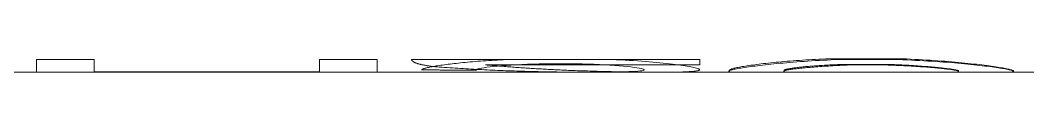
# Model space of a CAD drawing. Header units: millimetres. Extents: x 9328 to 11863, y 28633 to 29971.
# Drawn here: x 11191.31 to 11198.02, y 29417.4 to 29417.49 of the extents above; entities that cross this region are included whole.
import ezdxf

# ---------------------------------------------------------------- set-up
doc = ezdxf.new("R2010")
doc.units = ezdxf.units.MM
doc.linetypes.add('DASHED', pattern=[0])
doc.layers.add('LP', color=7, linetype='Continuous', true_color=0xffffff)

msp = doc.modelspace()

# ---------------------------------------------------------------- linework, layer by layer
at = {"layer": 'LP', "color": 1, "linetype": 'DASHED', "lineweight": 13, "ltscale": 1.77206}
for p, q in [((11190.8444, 29417.3997), (11191.4203, 29417.3997)), ((11193.6876, 29417.3997), (11195.0921, 29417.3997)), ((11195.5395, 29417.3997), (11196.0301, 29417.3997)), ((11197.918, 29417.3997), (11198.1111, 29417.3997))]:
    msp.add_line(p, q, dxfattribs=at)
at = {"layer": 'LP', "color": 135, "linetype": 'DASHED', "lineweight": 13, "ltscale": 1.77206}
for p, q in [((11191.4203, 29417.4), (11193.6876, 29417.4)), ((11195.0921, 29417.4), (11195.5395, 29417.4)), ((11196.0301, 29417.4), (11196.3959, 29417.4)), ((11196.3959, 29417.4), (11197.5522, 29417.4)), ((11197.5522, 29417.4), (11197.918, 29417.4))]:
    msp.add_line(p, q, dxfattribs=at)
at = {"layer": 'LP', "color": 155, "linetype": 'DASHED', "lineweight": 13, "ltscale": 1.77206}
for p, q in [((11196.3959, 29417.4129), (11196.3959, 29417.4)), ((11197.112, 29417.4513), (11196.7625, 29417.4513)), ((11196.831, 29417.4481), (11197.069, 29417.4481)), ((11197.5522, 29417.4), (11197.5522, 29417.406))]:
    msp.add_line(p, q, dxfattribs=at)
for points in [[(11191.8042, 29417.4838), (11191.7965, 29417.4838), (11191.7888, 29417.4838), (11191.7812, 29417.4838), (11191.7735, 29417.4838), (11191.7658, 29417.4838), (11191.7581, 29417.4838), (11191.7505, 29417.4838), (11191.7428, 29417.4838), (11191.7351, 29417.4838), (11191.7274, 29417.4838), (11191.7197, 29417.4838), (11191.7121, 29417.4838), (11191.7044, 29417.4838), (11191.6967, 29417.4838), (11191.689, 29417.4838), (11191.6813, 29417.4838), (11191.6737, 29417.4838), (11191.666, 29417.4838), (11191.6583, 29417.4838), (11191.6506, 29417.4838), (11191.643, 29417.4838), (11191.6353, 29417.4838), (11191.6276, 29417.4838), (11191.6199, 29417.4838), (11191.6122, 29417.4838), (11191.6046, 29417.4838), (11191.5969, 29417.4838), (11191.5892, 29417.4838), (11191.5815, 29417.4838), (11191.5739, 29417.4838), (11191.5662, 29417.4838), (11191.5585, 29417.4838), (11191.5508, 29417.4838), (11191.5431, 29417.4838), (11191.5355, 29417.4838), (11191.5278, 29417.4838), (11191.5201, 29417.4838), (11191.5124, 29417.4838), (11191.5048, 29417.4838), (11191.4971, 29417.4838), (11191.4894, 29417.4838), (11191.4817, 29417.4838), (11191.474, 29417.4838), (11191.4664, 29417.4838), (11191.4587, 29417.4838), (11191.451, 29417.4838), (11191.4433, 29417.4838), (11191.4357, 29417.4838), (11191.428, 29417.4838), (11191.4203, 29417.4838)], [(11191.4203, 29417.4838), (11191.4203, 29417.4772), (11191.4203, 29417.4709), (11191.4203, 29417.4648), (11191.4203, 29417.459), (11191.4203, 29417.4535), (11191.4203, 29417.4483), (11191.4203, 29417.4433), (11191.4203, 29417.4386), (11191.4203, 29417.4342), (11191.4203, 29417.43), (11191.4203, 29417.4261), (11191.4203, 29417.4225), (11191.4203, 29417.4191), (11191.4203, 29417.416), (11191.4203, 29417.4132), (11191.4203, 29417.4106), (11191.4203, 29417.4083), (11191.4203, 29417.4063), (11191.4203, 29417.4045), (11191.4203, 29417.4031), (11191.4203, 29417.4019), (11191.4203, 29417.4009), (11191.4203, 29417.4002), (11191.4203, 29417.3998), (11191.4203, 29417.3997), (11191.4203, 29417.3998), (11191.4203, 29417.4002), (11191.4203, 29417.4009), (11191.4203, 29417.4019), (11191.4203, 29417.4031), (11191.4203, 29417.4046), (11191.4203, 29417.4063), (11191.4203, 29417.4083), (11191.4203, 29417.4106), (11191.4203, 29417.4132), (11191.4203, 29417.416), (11191.4203, 29417.4191), (11191.4203, 29417.4225), (11191.4203, 29417.4261), (11191.4203, 29417.43), (11191.4203, 29417.4342), (11191.4203, 29417.4386), (11191.4203, 29417.4433), (11191.4203, 29417.4483), (11191.4203, 29417.4536), (11191.4203, 29417.4591), (11191.4203, 29417.4649), (11191.4203, 29417.4709), (11191.4203, 29417.4772), (11191.4203, 29417.4838)], [(11191.4203, 29417.4838), (11191.428, 29417.4838), (11191.4357, 29417.4838), (11191.4433, 29417.4838), (11191.451, 29417.4838), (11191.4587, 29417.4838), (11191.4664, 29417.4838), (11191.474, 29417.4838), (11191.4817, 29417.4838), (11191.4894, 29417.4838), (11191.4971, 29417.4838), (11191.5048, 29417.4838), (11191.5124, 29417.4838), (11191.5201, 29417.4838), (11191.5278, 29417.4838), (11191.5355, 29417.4838), (11191.5431, 29417.4838), (11191.5508, 29417.4838), (11191.5585, 29417.4838), (11191.5662, 29417.4838), (11191.5739, 29417.4838), (11191.5815, 29417.4838), (11191.5892, 29417.4838), (11191.5969, 29417.4838), (11191.6046, 29417.4838), (11191.6122, 29417.4838), (11191.6199, 29417.4838), (11191.6276, 29417.4838), (11191.6353, 29417.4838), (11191.643, 29417.4838), (11191.6506, 29417.4838), (11191.6583, 29417.4838), (11191.666, 29417.4838), (11191.6737, 29417.4838), (11191.6813, 29417.4838), (11191.689, 29417.4838), (11191.6967, 29417.4838), (11191.7044, 29417.4838), (11191.7121, 29417.4838), (11191.7197, 29417.4838), (11191.7274, 29417.4838), (11191.7351, 29417.4838), (11191.7428, 29417.4838), (11191.7505, 29417.4838), (11191.7581, 29417.4838), (11191.7658, 29417.4838), (11191.7735, 29417.4838), (11191.7812, 29417.4838), (11191.7888, 29417.4838), (11191.7965, 29417.4838), (11191.8042, 29417.4838)], [(11191.8042, 29417.4024), (11191.8042, 29417.4029), (11191.8042, 29417.4035), (11191.8042, 29417.4041), (11191.8042, 29417.4047), (11191.8042, 29417.4054), (11191.8042, 29417.4062), (11191.8042, 29417.407), (11191.8042, 29417.4078), (11191.8042, 29417.4087), (11191.8042, 29417.4096), (11191.8042, 29417.4106), (11191.8042, 29417.4116), (11191.8042, 29417.4127), (11191.8042, 29417.4138), (11191.8042, 29417.4149), (11191.8042, 29417.4161), (11191.8042, 29417.4174), (11191.8042, 29417.4187), (11191.8042, 29417.42), (11191.8042, 29417.4214), (11191.8042, 29417.4228), (11191.8042, 29417.4243), (11191.8042, 29417.4258), (11191.8042, 29417.4273), (11191.8042, 29417.4289), (11191.8042, 29417.4306), (11191.8042, 29417.4323), (11191.8042, 29417.434), (11191.8042, 29417.4358), (11191.8042, 29417.4376), (11191.8042, 29417.4395), (11191.8042, 29417.4414), (11191.8042, 29417.4434), (11191.8042, 29417.4454), (11191.8042, 29417.4475), (11191.8042, 29417.4496), (11191.8042, 29417.4517), (11191.8042, 29417.4539), (11191.8042, 29417.4562), (11191.8042, 29417.4585), (11191.8042, 29417.4608), (11191.8042, 29417.4632), (11191.8042, 29417.4656), (11191.8042, 29417.468), (11191.8042, 29417.4706), (11191.8042, 29417.4731), (11191.8042, 29417.4757), (11191.8042, 29417.4784), (11191.8042, 29417.481), (11191.8042, 29417.4838)], [(11191.8042, 29417.4838), (11191.8042, 29417.4807), (11191.8042, 29417.4776), (11191.8042, 29417.4746), (11191.8042, 29417.4716), (11191.8042, 29417.4687), (11191.8042, 29417.4659), (11191.8042, 29417.4631), (11191.8042, 29417.4604), (11191.8042, 29417.4577), (11191.8042, 29417.4551), (11191.8042, 29417.4526), (11191.8042, 29417.4501), (11191.8042, 29417.4477), (11191.8042, 29417.4453), (11191.8042, 29417.443), (11191.8042, 29417.4408), (11191.8042, 29417.4386), (11191.8042, 29417.4365), (11191.8042, 29417.4344), (11191.8042, 29417.4324), (11191.8042, 29417.4304), (11191.8042, 29417.4285), (11191.8042, 29417.4267), (11191.8042, 29417.425), (11191.8042, 29417.4232), (11191.8042, 29417.4216), (11191.8042, 29417.42), (11191.8042, 29417.4185), (11191.8042, 29417.417), (11191.8042, 29417.4156), (11191.8042, 29417.4143), (11191.8042, 29417.413), (11191.8042, 29417.4117), (11191.8042, 29417.4106), (11191.8042, 29417.4095), (11191.8042, 29417.4084), (11191.8042, 29417.4074), (11191.8042, 29417.4065), (11191.8042, 29417.4056), (11191.8042, 29417.4048), (11191.8042, 29417.4041), (11191.8042, 29417.4034), (11191.8042, 29417.4027), (11191.8042, 29417.4022), (11191.8042, 29417.4016), (11191.8042, 29417.4012), (11191.8042, 29417.4008), (11191.8042, 29417.4005), (11191.8042, 29417.4002), (11191.8042, 29417.4)], [(11193.6876, 29417.4838), (11193.6799, 29417.4838), (11193.6722, 29417.4838), (11193.6645, 29417.4838), (11193.6569, 29417.4838), (11193.6492, 29417.4838), (11193.6415, 29417.4838), (11193.6338, 29417.4838), (11193.6262, 29417.4838), (11193.6185, 29417.4838), (11193.6108, 29417.4838), (11193.6031, 29417.4838), (11193.5954, 29417.4838), (11193.5878, 29417.4838), (11193.5801, 29417.4838), (11193.5724, 29417.4838), (11193.5647, 29417.4838), (11193.557, 29417.4838), (11193.5494, 29417.4838), (11193.5417, 29417.4838), (11193.534, 29417.4838), (11193.5263, 29417.4838), (11193.5187, 29417.4838), (11193.511, 29417.4838), (11193.5033, 29417.4838), (11193.4956, 29417.4838), (11193.4879, 29417.4838), (11193.4803, 29417.4838), (11193.4726, 29417.4838), (11193.4649, 29417.4838), (11193.4572, 29417.4838), (11193.4496, 29417.4838), (11193.4419, 29417.4838), (11193.4342, 29417.4838), (11193.4265, 29417.4838), (11193.4188, 29417.4838), (11193.4112, 29417.4838), (11193.4035, 29417.4838), (11193.3958, 29417.4838), (11193.3881, 29417.4838), (11193.3805, 29417.4838), (11193.3728, 29417.4838), (11193.3651, 29417.4838), (11193.3574, 29417.4838), (11193.3497, 29417.4838), (11193.3421, 29417.4838), (11193.3344, 29417.4838), (11193.3267, 29417.4838), (11193.319, 29417.4838), (11193.3114, 29417.4838), (11193.3037, 29417.4838)], [(11193.3037, 29417.4838), (11193.3037, 29417.481), (11193.3037, 29417.4784), (11193.3037, 29417.4757), (11193.3037, 29417.4731), (11193.3037, 29417.4706), (11193.3037, 29417.468), (11193.3037, 29417.4656), (11193.3037, 29417.4632), (11193.3037, 29417.4608), (11193.3037, 29417.4585), (11193.3037, 29417.4562), (11193.3037, 29417.4539), (11193.3037, 29417.4517), (11193.3037, 29417.4496), (11193.3037, 29417.4475), (11193.3037, 29417.4454), (11193.3037, 29417.4434), (11193.3037, 29417.4414), (11193.3037, 29417.4395), (11193.3037, 29417.4376), (11193.3037, 29417.4358), (11193.3037, 29417.434), (11193.3037, 29417.4323), (11193.3037, 29417.4306), (11193.3037, 29417.4289), (11193.3037, 29417.4273), (11193.3037, 29417.4258), (11193.3037, 29417.4243), (11193.3037, 29417.4228), (11193.3037, 29417.4214), (11193.3037, 29417.42), (11193.3037, 29417.4187), (11193.3037, 29417.4174), (11193.3037, 29417.4161), (11193.3037, 29417.4149), (11193.3037, 29417.4138), (11193.3037, 29417.4127), (11193.3037, 29417.4116), (11193.3037, 29417.4106), (11193.3037, 29417.4096), (11193.3037, 29417.4087), (11193.3037, 29417.4078), (11193.3037, 29417.407), (11193.3037, 29417.4062), (11193.3037, 29417.4054), (11193.3037, 29417.4047), (11193.3037, 29417.4041), (11193.3037, 29417.4035), (11193.3037, 29417.4029), (11193.3037, 29417.4024)], [(11193.3037, 29417.4), (11193.3037, 29417.4002), (11193.3037, 29417.4005), (11193.3037, 29417.4008), (11193.3037, 29417.4012), (11193.3037, 29417.4016), (11193.3037, 29417.4022), (11193.3037, 29417.4027), (11193.3037, 29417.4034), (11193.3037, 29417.4041), (11193.3037, 29417.4048), (11193.3037, 29417.4056), (11193.3037, 29417.4065), (11193.3037, 29417.4074), (11193.3037, 29417.4084), (11193.3037, 29417.4095), (11193.3037, 29417.4106), (11193.3037, 29417.4117), (11193.3037, 29417.413), (11193.3037, 29417.4143), (11193.3037, 29417.4156), (11193.3037, 29417.417), (11193.3037, 29417.4185), (11193.3037, 29417.42), (11193.3037, 29417.4216), (11193.3037, 29417.4232), (11193.3037, 29417.425), (11193.3037, 29417.4267), (11193.3037, 29417.4285), (11193.3037, 29417.4304), (11193.3037, 29417.4324), (11193.3037, 29417.4344), (11193.3037, 29417.4365), (11193.3037, 29417.4386), (11193.3037, 29417.4408), (11193.3037, 29417.443), (11193.3037, 29417.4453), (11193.3037, 29417.4477), (11193.3037, 29417.4501), (11193.3037, 29417.4526), (11193.3037, 29417.4551), (11193.3037, 29417.4577), (11193.3037, 29417.4604), (11193.3037, 29417.4631), (11193.3037, 29417.4659), (11193.3037, 29417.4687), (11193.3037, 29417.4716), (11193.3037, 29417.4746), (11193.3037, 29417.4776), (11193.3037, 29417.4807), (11193.3037, 29417.4838)], [(11193.3037, 29417.4838), (11193.3114, 29417.4838), (11193.319, 29417.4838), (11193.3267, 29417.4838), (11193.3344, 29417.4838), (11193.3421, 29417.4838), (11193.3497, 29417.4838), (11193.3574, 29417.4838), (11193.3651, 29417.4838), (11193.3728, 29417.4838), (11193.3805, 29417.4838), (11193.3881, 29417.4838), (11193.3958, 29417.4838), (11193.4035, 29417.4838), (11193.4112, 29417.4838), (11193.4188, 29417.4838), (11193.4265, 29417.4838), (11193.4342, 29417.4838), (11193.4419, 29417.4838), (11193.4496, 29417.4838), (11193.4572, 29417.4838), (11193.4649, 29417.4838), (11193.4726, 29417.4838), (11193.4803, 29417.4838), (11193.4879, 29417.4838), (11193.4956, 29417.4838), (11193.5033, 29417.4838), (11193.511, 29417.4838), (11193.5187, 29417.4838), (11193.5263, 29417.4838), (11193.534, 29417.4838), (11193.5417, 29417.4838), (11193.5494, 29417.4838), (11193.557, 29417.4838), (11193.5647, 29417.4838), (11193.5724, 29417.4838), (11193.5801, 29417.4838), (11193.5878, 29417.4838), (11193.5954, 29417.4838), (11193.6031, 29417.4838), (11193.6108, 29417.4838), (11193.6185, 29417.4838), (11193.6262, 29417.4838), (11193.6338, 29417.4838), (11193.6415, 29417.4838), (11193.6492, 29417.4838), (11193.6569, 29417.4838), (11193.6645, 29417.4838), (11193.6722, 29417.4838), (11193.6799, 29417.4838), (11193.6876, 29417.4838)], [(11193.6876, 29417.4838), (11193.6876, 29417.4772), (11193.6876, 29417.4709), (11193.6876, 29417.4649), (11193.6876, 29417.4591), (11193.6876, 29417.4536), (11193.6876, 29417.4483), (11193.6876, 29417.4433), (11193.6876, 29417.4386), (11193.6876, 29417.4342), (11193.6876, 29417.43), (11193.6876, 29417.4261), (11193.6876, 29417.4225), (11193.6876, 29417.4191), (11193.6876, 29417.416), (11193.6876, 29417.4132), (11193.6876, 29417.4106), (11193.6876, 29417.4083), (11193.6876, 29417.4063), (11193.6876, 29417.4046), (11193.6876, 29417.4031), (11193.6876, 29417.4019), (11193.6876, 29417.4009), (11193.6876, 29417.4002), (11193.6876, 29417.3998), (11193.6876, 29417.3997), (11193.6876, 29417.3998), (11193.6876, 29417.4002), (11193.6876, 29417.4009), (11193.6876, 29417.4019), (11193.6876, 29417.4031), (11193.6876, 29417.4045), (11193.6876, 29417.4063), (11193.6876, 29417.4083), (11193.6876, 29417.4106), (11193.6876, 29417.4132), (11193.6876, 29417.416), (11193.6876, 29417.4191), (11193.6876, 29417.4225), (11193.6876, 29417.4261), (11193.6876, 29417.43), (11193.6876, 29417.4342), (11193.6876, 29417.4386), (11193.6876, 29417.4433), (11193.6876, 29417.4483), (11193.6876, 29417.4535), (11193.6876, 29417.459), (11193.6876, 29417.4648), (11193.6876, 29417.4709), (11193.6876, 29417.4772), (11193.6876, 29417.4838)], [(11194.0814, 29417.4352), (11194.0755, 29417.4359), (11194.0696, 29417.4366), (11194.0637, 29417.4373), (11194.0579, 29417.438), (11194.0522, 29417.4388), (11194.0465, 29417.4395), (11194.041, 29417.4402), (11194.0355, 29417.441), (11194.0302, 29417.4418), (11194.0251, 29417.4425), (11194.02, 29417.4433), (11194.0151, 29417.4441), (11194.0103, 29417.445), (11194.0056, 29417.4458), (11194.0011, 29417.4467), (11193.9966, 29417.4475), (11193.9923, 29417.4484), (11193.988, 29417.4493), (11193.9839, 29417.4502), (11193.9799, 29417.4511), (11193.976, 29417.452), (11193.9722, 29417.4529), (11193.9685, 29417.4539), (11193.9649, 29417.4548), (11193.9614, 29417.4558), (11193.958, 29417.4568), (11193.9548, 29417.4578), (11193.9517, 29417.4588), (11193.9486, 29417.4598), (11193.9458, 29417.4608), (11193.943, 29417.4619), (11193.9404, 29417.4629), (11193.938, 29417.464), (11193.9357, 29417.4651), (11193.9335, 29417.4662), (11193.9315, 29417.4673), (11193.9297, 29417.4684), (11193.928, 29417.4695), (11193.9264, 29417.4707), (11193.9249, 29417.4718), (11193.9236, 29417.473), (11193.9223, 29417.4742), (11193.9211, 29417.4754), (11193.92, 29417.4766), (11193.919, 29417.4778), (11193.918, 29417.479), (11193.917, 29417.4802), (11193.9161, 29417.4814), (11193.9152, 29417.4826), (11193.9143, 29417.4838)], [(11193.9143, 29417.4838), (11193.9527, 29417.4838), (11193.9911, 29417.4838), (11194.0295, 29417.4838), (11194.0679, 29417.4838), (11194.1063, 29417.4838), (11194.1446, 29417.4838), (11194.183, 29417.4838), (11194.2214, 29417.4838), (11194.2598, 29417.4838), (11194.2982, 29417.4838), (11194.3366, 29417.4838), (11194.375, 29417.4838), (11194.4134, 29417.4838), (11194.4518, 29417.4838), (11194.4902, 29417.4838), (11194.5285, 29417.4838), (11194.5669, 29417.4838), (11194.6053, 29417.4838), (11194.6437, 29417.4838), (11194.6821, 29417.4838), (11194.7205, 29417.4838), (11194.7589, 29417.4838), (11194.7973, 29417.4838), (11194.8357, 29417.4838), (11194.8741, 29417.4838), (11194.9124, 29417.4838), (11194.9508, 29417.4838), (11194.9892, 29417.4838), (11195.0276, 29417.4838), (11195.066, 29417.4838), (11195.1044, 29417.4838), (11195.1428, 29417.4838), (11195.1812, 29417.4838), (11195.2196, 29417.4838), (11195.258, 29417.4838), (11195.2964, 29417.4838), (11195.3347, 29417.4838), (11195.3731, 29417.4838), (11195.4115, 29417.4838), (11195.4499, 29417.4838), (11195.4883, 29417.4838), (11195.5267, 29417.4838), (11195.5651, 29417.4838), (11195.6035, 29417.4838), (11195.6419, 29417.4838), (11195.6803, 29417.4838), (11195.7186, 29417.4838), (11195.757, 29417.4838), (11195.7954, 29417.4838), (11195.8338, 29417.4838)], [(11194.5648, 29417.4854), (11194.5452, 29417.4843), (11194.5257, 29417.4832), (11194.5062, 29417.4821), (11194.4868, 29417.481), (11194.4676, 29417.4798), (11194.4485, 29417.4787), (11194.4296, 29417.4775), (11194.4109, 29417.4763), (11194.3924, 29417.4751), (11194.3743, 29417.4738), (11194.3564, 29417.4725), (11194.339, 29417.4711), (11194.3218, 29417.4697), (11194.3051, 29417.4683), (11194.2887, 29417.4668), (11194.2727, 29417.4653), (11194.257, 29417.4638), (11194.2418, 29417.4622), (11194.2269, 29417.4607), (11194.2124, 29417.4591), (11194.1983, 29417.4575), (11194.1846, 29417.4559), (11194.1713, 29417.4543), (11194.1584, 29417.4527), (11194.1458, 29417.4511), (11194.1337, 29417.4494), (11194.122, 29417.4478), (11194.1108, 29417.4462), (11194.0999, 29417.4446), (11194.0895, 29417.443), (11194.0794, 29417.4415), (11194.0699, 29417.4399), (11194.0607, 29417.4383), (11194.0521, 29417.4368), (11194.0438, 29417.4352), (11194.0361, 29417.4337), (11194.0289, 29417.4322), (11194.0222, 29417.4307), (11194.016, 29417.4293), (11194.0104, 29417.4279), (11194.0054, 29417.4265), (11194.0009, 29417.4251), (11193.9971, 29417.4238), (11193.9938, 29417.4225), (11193.9911, 29417.4213), (11193.9888, 29417.4201), (11193.9868, 29417.4189), (11193.9851, 29417.4177), (11193.9835, 29417.4165), (11193.9821, 29417.4154)], [(11195.2201, 29417.4854), (11195.207, 29417.4854), (11195.1939, 29417.4854), (11195.1808, 29417.4854), (11195.1677, 29417.4854), (11195.1546, 29417.4854), (11195.1414, 29417.4854), (11195.1283, 29417.4854), (11195.1152, 29417.4854), (11195.1021, 29417.4854), (11195.089, 29417.4854), (11195.0759, 29417.4854), (11195.0628, 29417.4854), (11195.0497, 29417.4854), (11195.0366, 29417.4854), (11195.0235, 29417.4854), (11195.0104, 29417.4854), (11194.9973, 29417.4854), (11194.9842, 29417.4854), (11194.9711, 29417.4854), (11194.958, 29417.4854), (11194.9449, 29417.4854), (11194.9318, 29417.4854), (11194.9187, 29417.4854), (11194.9055, 29417.4854), (11194.8924, 29417.4854), (11194.8793, 29417.4854), (11194.8662, 29417.4854), (11194.8531, 29417.4854), (11194.84, 29417.4854), (11194.8269, 29417.4854), (11194.8138, 29417.4854), (11194.8007, 29417.4854), (11194.7876, 29417.4854), (11194.7745, 29417.4854), (11194.7614, 29417.4854), (11194.7483, 29417.4854), (11194.7352, 29417.4854), (11194.7221, 29417.4854), (11194.709, 29417.4854), (11194.6959, 29417.4854), (11194.6828, 29417.4854), (11194.6696, 29417.4854), (11194.6565, 29417.4854), (11194.6434, 29417.4854), (11194.6303, 29417.4854), (11194.6172, 29417.4854), (11194.6041, 29417.4854), (11194.591, 29417.4854), (11194.5779, 29417.4854), (11194.5648, 29417.4854)], [(11195.7074, 29417.4013), (11195.7215, 29417.4019), (11195.7355, 29417.4025), (11195.7491, 29417.4031), (11195.7621, 29417.4038), (11195.7744, 29417.4045), (11195.7858, 29417.4053), (11195.796, 29417.4061), (11195.8049, 29417.4071), (11195.8125, 29417.4082), (11195.8187, 29417.4093), (11195.8237, 29417.4106), (11195.8274, 29417.4119), (11195.83, 29417.4133), (11195.8315, 29417.4149), (11195.8318, 29417.4164), (11195.8311, 29417.4181), (11195.8293, 29417.4198), (11195.8264, 29417.4216), (11195.8223, 29417.4235), (11195.8172, 29417.4254), (11195.8109, 29417.4274), (11195.8035, 29417.4295), (11195.7949, 29417.4316), (11195.7853, 29417.4338), (11195.7745, 29417.436), (11195.7627, 29417.4382), (11195.7499, 29417.4405), (11195.736, 29417.4428), (11195.7211, 29417.4451), (11195.7052, 29417.4474), (11195.6883, 29417.4497), (11195.6705, 29417.4521), (11195.6518, 29417.4544), (11195.6322, 29417.4567), (11195.6117, 29417.4589), (11195.5903, 29417.4612), (11195.5682, 29417.4634), (11195.5452, 29417.4655), (11195.5215, 29417.4676), (11195.497, 29417.4697), (11195.4719, 29417.4717), (11195.4461, 29417.4736), (11195.4196, 29417.4754), (11195.3926, 29417.4771), (11195.365, 29417.4788), (11195.3369, 29417.4803), (11195.3083, 29417.4818), (11195.2792, 29417.4831), (11195.2498, 29417.4843), (11195.2201, 29417.4854)], [(11195.8338, 29417.4838), (11195.8338, 29417.483), (11195.8338, 29417.4822), (11195.8338, 29417.4814), (11195.8338, 29417.4806), (11195.8338, 29417.4799), (11195.8338, 29417.4791), (11195.8338, 29417.4783), (11195.8338, 29417.4775), (11195.8338, 29417.4768), (11195.8338, 29417.476), (11195.8338, 29417.4753), (11195.8338, 29417.4745), (11195.8338, 29417.4737), (11195.8338, 29417.473), (11195.8338, 29417.4723), (11195.8338, 29417.4715), (11195.8338, 29417.4708), (11195.8338, 29417.47), (11195.8338, 29417.4693), (11195.8338, 29417.4686), (11195.8338, 29417.4679), (11195.8338, 29417.4671), (11195.8338, 29417.4664), (11195.8338, 29417.4657), (11195.8338, 29417.465), (11195.8338, 29417.4643), (11195.8338, 29417.4636), (11195.8338, 29417.4629), (11195.8338, 29417.4622), (11195.8338, 29417.4615), (11195.8338, 29417.4609), (11195.8338, 29417.4602), (11195.8338, 29417.4595), (11195.8338, 29417.4588), (11195.8338, 29417.4582), (11195.8338, 29417.4575), (11195.8338, 29417.4568), (11195.8338, 29417.4562), (11195.8338, 29417.4555), (11195.8338, 29417.4549), (11195.8338, 29417.4542), (11195.8338, 29417.4536), (11195.8338, 29417.4529), (11195.8338, 29417.4523), (11195.8338, 29417.4517), (11195.8338, 29417.4511), (11195.8338, 29417.4504), (11195.8338, 29417.4498), (11195.8338, 29417.4492), (11195.8338, 29417.4486)], [(11196.7618, 29417.4854), (11196.7351, 29417.484), (11196.7084, 29417.4826), (11196.6818, 29417.4812), (11196.6554, 29417.4798), (11196.6292, 29417.4784), (11196.6032, 29417.4769), (11196.5775, 29417.4754), (11196.5522, 29417.4738), (11196.5273, 29417.4722), (11196.5029, 29417.4705), (11196.4789, 29417.4688), (11196.4555, 29417.467), (11196.4326, 29417.4651), (11196.4103, 29417.4632), (11196.3885, 29417.4613), (11196.3672, 29417.4593), (11196.3465, 29417.4573), (11196.3263, 29417.4553), (11196.3067, 29417.4533), (11196.2876, 29417.4513), (11196.2691, 29417.4492), (11196.2512, 29417.4472), (11196.2339, 29417.4452), (11196.2172, 29417.4431), (11196.2011, 29417.4411), (11196.1857, 29417.4392), (11196.1709, 29417.4372), (11196.1568, 29417.4352), (11196.1434, 29417.4333), (11196.1306, 29417.4314), (11196.1186, 29417.4296), (11196.1073, 29417.4277), (11196.0967, 29417.426), (11196.0868, 29417.4242), (11196.0776, 29417.4225), (11196.0691, 29417.4209), (11196.0614, 29417.4192), (11196.0544, 29417.4177), (11196.0482, 29417.4162), (11196.0427, 29417.4147), (11196.0379, 29417.4134), (11196.0339, 29417.412), (11196.0307, 29417.4108), (11196.0282, 29417.4096), (11196.0266, 29417.4085), (11196.0257, 29417.4074), (11196.0256, 29417.4064), (11196.0264, 29417.4055), (11196.028, 29417.4047), (11196.0301, 29417.4039)], [(11196.0301, 29417.4126), (11196.032, 29417.4138), (11196.034, 29417.4151), (11196.0362, 29417.4164), (11196.0385, 29417.4177), (11196.0412, 29417.419), (11196.0441, 29417.4203), (11196.0475, 29417.4217), (11196.0514, 29417.423), (11196.0558, 29417.4245), (11196.0608, 29417.4259), (11196.0665, 29417.4274), (11196.073, 29417.429), (11196.0802, 29417.4306), (11196.088, 29417.4322), (11196.0966, 29417.4339), (11196.1058, 29417.4356), (11196.1156, 29417.4373), (11196.126, 29417.4391), (11196.137, 29417.4408), (11196.1485, 29417.4426), (11196.1605, 29417.4444), (11196.1731, 29417.4462), (11196.186, 29417.448), (11196.1995, 29417.4498), (11196.2134, 29417.4517), (11196.2278, 29417.4535), (11196.2427, 29417.4553), (11196.258, 29417.4571), (11196.2738, 29417.4589), (11196.29, 29417.4607), (11196.3066, 29417.4624), (11196.3237, 29417.4642), (11196.3412, 29417.466), (11196.3592, 29417.4677), (11196.3775, 29417.4694), (11196.3963, 29417.4711), (11196.4155, 29417.4727), (11196.435, 29417.4743), (11196.455, 29417.4758), (11196.4753, 29417.4773), (11196.496, 29417.4787), (11196.5171, 29417.4801), (11196.5385, 29417.4814), (11196.5602, 29417.4827), (11196.5821, 29417.4839), (11196.6043, 29417.4851), (11196.6266, 29417.4863), (11196.649, 29417.4874), (11196.6715, 29417.4886), (11196.694, 29417.4897)], [(11196.694, 29417.4897), (11196.7038, 29417.4897), (11196.7135, 29417.4897), (11196.7233, 29417.4897), (11196.7331, 29417.4897), (11196.7428, 29417.4897), (11196.7526, 29417.4897), (11196.7623, 29417.4897), (11196.7721, 29417.4897), (11196.7818, 29417.4897), (11196.7916, 29417.4897), (11196.8013, 29417.4897), (11196.8111, 29417.4897), (11196.8209, 29417.4897), (11196.8306, 29417.4897), (11196.8404, 29417.4897), (11196.8501, 29417.4897), (11196.8599, 29417.4897), (11196.8696, 29417.4897), (11196.8794, 29417.4897), (11196.8891, 29417.4897), (11196.8989, 29417.4897), (11196.9087, 29417.4897), (11196.9184, 29417.4897), (11196.9282, 29417.4897), (11196.9379, 29417.4897), (11196.9477, 29417.4897), (11196.9574, 29417.4897), (11196.9672, 29417.4897), (11196.9769, 29417.4897), (11196.9867, 29417.4897), (11196.9965, 29417.4897), (11197.0062, 29417.4897), (11197.016, 29417.4897), (11197.0257, 29417.4897), (11197.0355, 29417.4897), (11197.0452, 29417.4897), (11197.055, 29417.4897), (11197.0647, 29417.4897), (11197.0745, 29417.4897), (11197.0843, 29417.4897), (11197.094, 29417.4897), (11197.1038, 29417.4897), (11197.1135, 29417.4897), (11197.1233, 29417.4897), (11197.133, 29417.4897), (11197.1428, 29417.4897), (11197.1525, 29417.4897), (11197.1623, 29417.4897), (11197.1721, 29417.4897), (11197.1818, 29417.4897)], [(11197.1276, 29417.4854), (11197.1203, 29417.4854), (11197.113, 29417.4854), (11197.1057, 29417.4854), (11197.0983, 29417.4854), (11197.091, 29417.4854), (11197.0837, 29417.4854), (11197.0764, 29417.4854), (11197.0691, 29417.4854), (11197.0618, 29417.4854), (11197.0544, 29417.4854), (11197.0471, 29417.4854), (11197.0398, 29417.4854), (11197.0325, 29417.4854), (11197.0252, 29417.4854), (11197.0179, 29417.4854), (11197.0105, 29417.4854), (11197.0032, 29417.4854), (11196.9959, 29417.4854), (11196.9886, 29417.4854), (11196.9813, 29417.4854), (11196.974, 29417.4854), (11196.9666, 29417.4854), (11196.9593, 29417.4854), (11196.952, 29417.4854), (11196.9447, 29417.4854), (11196.9374, 29417.4854), (11196.9301, 29417.4854), (11196.9227, 29417.4854), (11196.9154, 29417.4854), (11196.9081, 29417.4854), (11196.9008, 29417.4854), (11196.8935, 29417.4854), (11196.8862, 29417.4854), (11196.8788, 29417.4854), (11196.8715, 29417.4854), (11196.8642, 29417.4854), (11196.8569, 29417.4854), (11196.8496, 29417.4854), (11196.8423, 29417.4854), (11196.8349, 29417.4854), (11196.8276, 29417.4854), (11196.8203, 29417.4854), (11196.813, 29417.4854), (11196.8057, 29417.4854), (11196.7984, 29417.4854), (11196.791, 29417.4854), (11196.7837, 29417.4854), (11196.7764, 29417.4854), (11196.7691, 29417.4854), (11196.7618, 29417.4854)], [(11197.9156, 29417.4032), (11197.9164, 29417.4041), (11197.917, 29417.405), (11197.9173, 29417.4059), (11197.9173, 29417.4069), (11197.9168, 29417.4079), (11197.9158, 29417.409), (11197.914, 29417.4101), (11197.9114, 29417.4113), (11197.9078, 29417.4126), (11197.9032, 29417.4139), (11197.8976, 29417.4154), (11197.891, 29417.4169), (11197.8835, 29417.4185), (11197.875, 29417.4202), (11197.8657, 29417.4219), (11197.8556, 29417.4237), (11197.8446, 29417.4255), (11197.8328, 29417.4274), (11197.8203, 29417.4293), (11197.8071, 29417.4312), (11197.7932, 29417.4332), (11197.7785, 29417.4352), (11197.7632, 29417.4372), (11197.7472, 29417.4392), (11197.7305, 29417.4413), (11197.7131, 29417.4433), (11197.6951, 29417.4454), (11197.6764, 29417.4475), (11197.6571, 29417.4496), (11197.6371, 29417.4517), (11197.6165, 29417.4538), (11197.5953, 29417.4559), (11197.5735, 29417.4579), (11197.5511, 29417.46), (11197.5281, 29417.462), (11197.5045, 29417.4639), (11197.4804, 29417.4658), (11197.4557, 29417.4677), (11197.4305, 29417.4695), (11197.4047, 29417.4712), (11197.3785, 29417.4728), (11197.3518, 29417.4744), (11197.3246, 29417.4759), (11197.2972, 29417.4774), (11197.2694, 29417.4788), (11197.2413, 29417.4801), (11197.2131, 29417.4815), (11197.1847, 29417.4828), (11197.1562, 29417.4841), (11197.1276, 29417.4854)], [(11197.1818, 29417.4897), (11197.2085, 29417.4883), (11197.2352, 29417.4869), (11197.2617, 29417.4854), (11197.2881, 29417.4839), (11197.3143, 29417.4825), (11197.3402, 29417.4809), (11197.3659, 29417.4794), (11197.3912, 29417.4778), (11197.4161, 29417.4761), (11197.4405, 29417.4744), (11197.4645, 29417.4726), (11197.4879, 29417.4708), (11197.5108, 29417.4689), (11197.5332, 29417.4669), (11197.555, 29417.4649), (11197.5763, 29417.4629), (11197.5971, 29417.4608), (11197.6173, 29417.4588), (11197.6369, 29417.4567), (11197.656, 29417.4546), (11197.6745, 29417.4525), (11197.6925, 29417.4504), (11197.7099, 29417.4483), (11197.7266, 29417.4462), (11197.7428, 29417.4441), (11197.7583, 29417.4421), (11197.7731, 29417.44), (11197.7874, 29417.438), (11197.8009, 29417.436), (11197.8137, 29417.4341), (11197.8259, 29417.4321), (11197.8373, 29417.4302), (11197.8481, 29417.4284), (11197.8581, 29417.4265), (11197.8674, 29417.4248), (11197.876, 29417.423), (11197.8839, 29417.4213), (11197.8911, 29417.4197), (11197.8975, 29417.4181), (11197.9032, 29417.4166), (11197.9081, 29417.4151), (11197.9123, 29417.4137), (11197.9157, 29417.4124), (11197.9184, 29417.4111), (11197.9202, 29417.4099), (11197.9214, 29417.4087), (11197.9217, 29417.4077), (11197.9212, 29417.4067), (11197.9199, 29417.4057), (11197.918, 29417.4049)], [(11193.3037, 29417.4024), (11193.2737, 29417.4024), (11193.2437, 29417.4024), (11193.2137, 29417.4024), (11193.1837, 29417.4024), (11193.1537, 29417.4024), (11193.1237, 29417.4024), (11193.0937, 29417.4024), (11193.0638, 29417.4024), (11193.0338, 29417.4024), (11193.0038, 29417.4024), (11192.9738, 29417.4024), (11192.9438, 29417.4024), (11192.9138, 29417.4024), (11192.8838, 29417.4024), (11192.8538, 29417.4024), (11192.8238, 29417.4024), (11192.7939, 29417.4024), (11192.7639, 29417.4024), (11192.7339, 29417.4024), (11192.7039, 29417.4024), (11192.6739, 29417.4024), (11192.6439, 29417.4024), (11192.6139, 29417.4024), (11192.5839, 29417.4024), (11192.5539, 29417.4024), (11192.5239, 29417.4024), (11192.494, 29417.4024), (11192.464, 29417.4024), (11192.434, 29417.4024), (11192.404, 29417.4024), (11192.374, 29417.4024), (11192.344, 29417.4024), (11192.314, 29417.4024), (11192.284, 29417.4024), (11192.254, 29417.4024), (11192.2241, 29417.4024), (11192.1941, 29417.4024), (11192.1641, 29417.4024), (11192.1341, 29417.4024), (11192.1041, 29417.4024), (11192.0741, 29417.4024), (11192.0441, 29417.4024), (11192.0141, 29417.4024), (11191.9841, 29417.4024), (11191.9541, 29417.4024), (11191.9242, 29417.4024), (11191.8942, 29417.4024), (11191.8642, 29417.4024), (11191.8342, 29417.4024), (11191.8042, 29417.4024)], [(11191.8042, 29417.4), (11191.8342, 29417.4), (11191.8642, 29417.4), (11191.8942, 29417.4), (11191.9242, 29417.4), (11191.9541, 29417.4), (11191.9841, 29417.4), (11192.0141, 29417.4), (11192.0441, 29417.4), (11192.0741, 29417.4), (11192.1041, 29417.4), (11192.1341, 29417.4), (11192.1641, 29417.4), (11192.1941, 29417.4), (11192.2241, 29417.4), (11192.254, 29417.4), (11192.284, 29417.4), (11192.314, 29417.4), (11192.344, 29417.4), (11192.374, 29417.4), (11192.404, 29417.4), (11192.434, 29417.4), (11192.464, 29417.4), (11192.494, 29417.4), (11192.5239, 29417.4), (11192.5539, 29417.4), (11192.5839, 29417.4), (11192.6139, 29417.4), (11192.6439, 29417.4), (11192.6739, 29417.4), (11192.7039, 29417.4), (11192.7339, 29417.4), (11192.7639, 29417.4), (11192.7939, 29417.4), (11192.8238, 29417.4), (11192.8538, 29417.4), (11192.8838, 29417.4), (11192.9138, 29417.4), (11192.9438, 29417.4), (11192.9738, 29417.4), (11193.0038, 29417.4), (11193.0338, 29417.4), (11193.0638, 29417.4), (11193.0937, 29417.4), (11193.1237, 29417.4), (11193.1537, 29417.4), (11193.1837, 29417.4), (11193.2137, 29417.4), (11193.2437, 29417.4), (11193.2737, 29417.4), (11193.3037, 29417.4)], [(11193.9821, 29417.4154), (11193.9894, 29417.4153), (11193.9967, 29417.4153), (11194.004, 29417.4152), (11194.0113, 29417.4152), (11194.0186, 29417.4152), (11194.026, 29417.4151), (11194.0333, 29417.4151), (11194.0406, 29417.4151), (11194.0479, 29417.415), (11194.0552, 29417.415), (11194.0625, 29417.415), (11194.0699, 29417.4149), (11194.0772, 29417.4149), (11194.0845, 29417.4149), (11194.0918, 29417.4148), (11194.0991, 29417.4148), (11194.1064, 29417.4147), (11194.1138, 29417.4147), (11194.1211, 29417.4147), (11194.1284, 29417.4146), (11194.1357, 29417.4146), (11194.143, 29417.4146), (11194.1503, 29417.4145), (11194.1577, 29417.4145), (11194.165, 29417.4145), (11194.1723, 29417.4144), (11194.1796, 29417.4144), (11194.1869, 29417.4144), (11194.1942, 29417.4143), (11194.2016, 29417.4143), (11194.2089, 29417.4143), (11194.2162, 29417.4142), (11194.2235, 29417.4142), (11194.2308, 29417.4141), (11194.2381, 29417.4141), (11194.2455, 29417.4141), (11194.2528, 29417.414), (11194.2601, 29417.414), (11194.2674, 29417.414), (11194.2747, 29417.4139), (11194.282, 29417.4139), (11194.2894, 29417.4139), (11194.2967, 29417.4138), (11194.304, 29417.4138), (11194.3113, 29417.4138), (11194.3186, 29417.4137), (11194.3259, 29417.4137), (11194.3333, 29417.4137), (11194.3406, 29417.4136), (11194.3479, 29417.4136)], [(11194.9712, 29417.4003), (11194.9534, 29417.4005), (11194.9356, 29417.4008), (11194.9178, 29417.401), (11194.9, 29417.4013), (11194.8821, 29417.4016), (11194.8643, 29417.4018), (11194.8465, 29417.4021), (11194.8287, 29417.4024), (11194.8109, 29417.4028), (11194.7931, 29417.4031), (11194.7753, 29417.4034), (11194.7575, 29417.4038), (11194.7397, 29417.4042), (11194.7219, 29417.4046), (11194.7041, 29417.4051), (11194.6863, 29417.4055), (11194.6685, 29417.406), (11194.6507, 29417.4066), (11194.6329, 29417.4071), (11194.6151, 29417.4077), (11194.5973, 29417.4083), (11194.5795, 29417.4089), (11194.5617, 29417.4096), (11194.5439, 29417.4103), (11194.5261, 29417.4109), (11194.5083, 29417.4117), (11194.4906, 29417.4124), (11194.4728, 29417.4132), (11194.455, 29417.4139), (11194.4372, 29417.4147), (11194.4194, 29417.4156), (11194.4016, 29417.4164), (11194.3838, 29417.4173), (11194.366, 29417.4181), (11194.3482, 29417.419), (11194.3304, 29417.42), (11194.3126, 29417.4209), (11194.2948, 29417.4219), (11194.277, 29417.4229), (11194.2593, 29417.4239), (11194.2415, 29417.4249), (11194.2237, 29417.426), (11194.2059, 29417.4271), (11194.1881, 29417.4282), (11194.1703, 29417.4293), (11194.1525, 29417.4305), (11194.1348, 29417.4316), (11194.117, 29417.4328), (11194.0992, 29417.434), (11194.0814, 29417.4352)], [(11194.3479, 29417.4136), (11194.3479, 29417.4157), (11194.3489, 29417.4178), (11194.3521, 29417.4201), (11194.3584, 29417.4224), (11194.3683, 29417.4249), (11194.3816, 29417.4274), (11194.3977, 29417.43), (11194.4164, 29417.4326), (11194.4377, 29417.4352), (11194.4614, 29417.4378), (11194.4876, 29417.4403), (11194.5161, 29417.4428), (11194.5468, 29417.4451), (11194.5794, 29417.4473), (11194.6137, 29417.4493), (11194.6497, 29417.4511), (11194.687, 29417.4527), (11194.7255, 29417.4541), (11194.765, 29417.4552), (11194.8053, 29417.456), (11194.8461, 29417.4566), (11194.8872, 29417.4568), (11194.9285, 29417.4568), (11194.9696, 29417.4565), (11195.0103, 29417.4559), (11195.0505, 29417.455), (11195.0898, 29417.4539), (11195.1282, 29417.4525), (11195.1654, 29417.4508), (11195.2011, 29417.449), (11195.2352, 29417.4469), (11195.2675, 29417.4447), (11195.2978, 29417.4424), (11195.3259, 29417.44), (11195.3518, 29417.4374), (11195.3752, 29417.4348), (11195.3961, 29417.4322), (11195.4144, 29417.4296), (11195.4299, 29417.427), (11195.4425, 29417.4245), (11195.4521, 29417.422), (11195.4588, 29417.4197), (11195.4625, 29417.4174), (11195.4632, 29417.4153), (11195.461, 29417.4133), (11195.4559, 29417.4114), (11195.4475, 29417.4098), (11195.4359, 29417.4082), (11195.4211, 29417.4069), (11195.4047, 29417.4057)], [(11195.8338, 29417.4486), (11195.8053, 29417.4486), (11195.7767, 29417.4486), (11195.7482, 29417.4486), (11195.7196, 29417.4486), (11195.6911, 29417.4486), (11195.6625, 29417.4486), (11195.634, 29417.4486), (11195.6055, 29417.4486), (11195.5769, 29417.4486), (11195.5484, 29417.4486), (11195.5198, 29417.4486), (11195.4913, 29417.4486), (11195.4627, 29417.4486), (11195.4342, 29417.4486), (11195.4056, 29417.4486), (11195.3771, 29417.4486), (11195.3486, 29417.4486), (11195.32, 29417.4486), (11195.2915, 29417.4486), (11195.2629, 29417.4486), (11195.2344, 29417.4486), (11195.2058, 29417.4486), (11195.1773, 29417.4486), (11195.1488, 29417.4486), (11195.1202, 29417.4486), (11195.0917, 29417.4486), (11195.0631, 29417.4486), (11195.0346, 29417.4486), (11195.006, 29417.4486), (11194.9775, 29417.4486), (11194.9489, 29417.4486), (11194.9204, 29417.4486), (11194.8919, 29417.4486), (11194.8633, 29417.4486), (11194.8348, 29417.4486), (11194.8062, 29417.4486), (11194.7777, 29417.4486), (11194.7491, 29417.4486), (11194.7206, 29417.4486), (11194.692, 29417.4486), (11194.6635, 29417.4486), (11194.635, 29417.4486), (11194.6064, 29417.4486), (11194.5779, 29417.4486), (11194.5493, 29417.4486), (11194.5208, 29417.4486), (11194.4922, 29417.4486), (11194.4637, 29417.4486), (11194.4351, 29417.4486), (11194.4066, 29417.4486)], [(11194.4066, 29417.4486), (11194.4179, 29417.4476), (11194.4292, 29417.4467), (11194.4405, 29417.4458), (11194.4517, 29417.4448), (11194.463, 29417.4439), (11194.4743, 29417.443), (11194.4856, 29417.442), (11194.4969, 29417.4411), (11194.5082, 29417.4402), (11194.5194, 29417.4393), (11194.5307, 29417.4384), (11194.542, 29417.4375), (11194.5533, 29417.4366), (11194.5646, 29417.4358), (11194.5759, 29417.4349), (11194.5872, 29417.4341), (11194.5985, 29417.4333), (11194.6097, 29417.4324), (11194.621, 29417.4316), (11194.6323, 29417.4309), (11194.6436, 29417.4301), (11194.6549, 29417.4293), (11194.6662, 29417.4285), (11194.6775, 29417.4278), (11194.6888, 29417.4271), (11194.7001, 29417.4263), (11194.7114, 29417.4256), (11194.7227, 29417.4249), (11194.7339, 29417.4242), (11194.7452, 29417.4235), (11194.7565, 29417.4228), (11194.7678, 29417.4222), (11194.7791, 29417.4215), (11194.7904, 29417.4208), (11194.8017, 29417.4202), (11194.813, 29417.4196), (11194.8243, 29417.4189), (11194.8356, 29417.4183), (11194.8469, 29417.4177), (11194.8582, 29417.4171), (11194.8695, 29417.4165), (11194.8808, 29417.416), (11194.8921, 29417.4154), (11194.9034, 29417.4149), (11194.9147, 29417.4143), (11194.926, 29417.4138), (11194.9373, 29417.4133), (11194.9486, 29417.4128), (11194.9599, 29417.4123), (11194.9712, 29417.4118)], [(11194.9712, 29417.4118), (11194.9877, 29417.4112), (11195.0043, 29417.4107), (11195.0208, 29417.4102), (11195.0373, 29417.4097), (11195.0538, 29417.4092), (11195.0702, 29417.4086), (11195.0866, 29417.4081), (11195.103, 29417.4077), (11195.1192, 29417.4072), (11195.1354, 29417.4067), (11195.1516, 29417.4062), (11195.1676, 29417.4058), (11195.1836, 29417.4054), (11195.1994, 29417.4049), (11195.2151, 29417.4045), (11195.2308, 29417.4041), (11195.2463, 29417.4038), (11195.2618, 29417.4034), (11195.2771, 29417.4031), (11195.2924, 29417.4027), (11195.3075, 29417.4024), (11195.3226, 29417.4021), (11195.3376, 29417.4018), (11195.3525, 29417.4016), (11195.3673, 29417.4013), (11195.382, 29417.4011), (11195.3966, 29417.4009), (11195.4112, 29417.4007), (11195.4257, 29417.4005), (11195.4401, 29417.4003), (11195.4544, 29417.4002), (11195.4686, 29417.4), (11195.4827, 29417.3999), (11195.4967, 29417.3998), (11195.5107, 29417.3997), (11195.5245, 29417.3997), (11195.5382, 29417.3997), (11195.5518, 29417.3997), (11195.5652, 29417.3997), (11195.5786, 29417.3997), (11195.5918, 29417.3998), (11195.605, 29417.3999), (11195.618, 29417.4), (11195.6309, 29417.4002), (11195.6438, 29417.4003), (11195.6566, 29417.4005), (11195.6693, 29417.4007), (11195.682, 29417.4009), (11195.6947, 29417.4011), (11195.7074, 29417.4013)], [(11195.4047, 29417.4057), (11195.3976, 29417.4054), (11195.3905, 29417.405), (11195.3834, 29417.4047), (11195.3762, 29417.4044), (11195.369, 29417.4041), (11195.3618, 29417.4038), (11195.3545, 29417.4036), (11195.3472, 29417.4033), (11195.3398, 29417.403), (11195.3323, 29417.4027), (11195.3248, 29417.4025), (11195.3172, 29417.4022), (11195.3095, 29417.402), (11195.3017, 29417.4018), (11195.2939, 29417.4016), (11195.2859, 29417.4014), (11195.2778, 29417.4012), (11195.2696, 29417.4011), (11195.2614, 29417.4009), (11195.2531, 29417.4008), (11195.2447, 29417.4006), (11195.2362, 29417.4005), (11195.2276, 29417.4004), (11195.219, 29417.4003), (11195.2103, 29417.4002), (11195.2015, 29417.4001), (11195.1927, 29417.4001), (11195.1838, 29417.4), (11195.1748, 29417.3999), (11195.1658, 29417.3999), (11195.1567, 29417.3998), (11195.1475, 29417.3998), (11195.1383, 29417.3997), (11195.129, 29417.3997), (11195.1196, 29417.3997), (11195.1102, 29417.3997), (11195.1007, 29417.3997), (11195.0911, 29417.3997), (11195.0814, 29417.3997), (11195.0717, 29417.3997), (11195.0619, 29417.3998), (11195.052, 29417.3998), (11195.042, 29417.3999), (11195.032, 29417.3999), (11195.022, 29417.4), (11195.0118, 29417.4), (11195.0017, 29417.4001), (11194.9915, 29417.4001), (11194.9814, 29417.4002), (11194.9712, 29417.4003)], [(11196.0301, 29417.4039), (11196.0301, 29417.4034), (11196.0301, 29417.403), (11196.0301, 29417.4026), (11196.0301, 29417.4022), (11196.0301, 29417.4019), (11196.0301, 29417.4016), (11196.0301, 29417.4013), (11196.0301, 29417.401), (11196.0301, 29417.4008), (11196.0301, 29417.4005), (11196.0301, 29417.4003), (11196.0301, 29417.4002), (11196.0301, 29417.4), (11196.0301, 29417.3999), (11196.0301, 29417.3998), (11196.0301, 29417.3998), (11196.0301, 29417.3997), (11196.0301, 29417.3997), (11196.0301, 29417.3997), (11196.0301, 29417.3997), (11196.0301, 29417.3998), (11196.0301, 29417.3999), (11196.0301, 29417.4), (11196.0301, 29417.4001), (11196.0301, 29417.4003), (11196.0301, 29417.4005), (11196.0301, 29417.4007), (11196.0301, 29417.4009), (11196.0301, 29417.4012), (11196.0301, 29417.4015), (11196.0301, 29417.4018), (11196.0301, 29417.4021), (11196.0301, 29417.4025), (11196.0301, 29417.4029), (11196.0301, 29417.4033), (11196.0301, 29417.4037), (11196.0301, 29417.4042), (11196.0301, 29417.4047), (11196.0301, 29417.4052), (11196.0301, 29417.4058), (11196.0301, 29417.4063), (11196.0301, 29417.4069), (11196.0301, 29417.4075), (11196.0301, 29417.4082), (11196.0301, 29417.4088), (11196.0301, 29417.4095), (11196.0301, 29417.4103), (11196.0301, 29417.411), (11196.0301, 29417.4118), (11196.0301, 29417.4126)], [(11196.3945, 29417.405), (11196.3931, 29417.4056), (11196.3922, 29417.4061), (11196.3917, 29417.4067), (11196.3916, 29417.4074), (11196.3921, 29417.408), (11196.393, 29417.4087), (11196.3943, 29417.4094), (11196.3961, 29417.4101), (11196.3984, 29417.4108), (11196.4011, 29417.4116), (11196.4043, 29417.4124), (11196.4079, 29417.4132), (11196.412, 29417.4141), (11196.4165, 29417.4149), (11196.4214, 29417.4158), (11196.4267, 29417.4167), (11196.4325, 29417.4176), (11196.4387, 29417.4185), (11196.4454, 29417.4194), (11196.4524, 29417.4204), (11196.4599, 29417.4214), (11196.4679, 29417.4224), (11196.4763, 29417.4233), (11196.4851, 29417.4244), (11196.4942, 29417.4254), (11196.5037, 29417.4264), (11196.5136, 29417.4274), (11196.5239, 29417.4284), (11196.5345, 29417.4294), (11196.5454, 29417.4304), (11196.5568, 29417.4314), (11196.5684, 29417.4324), (11196.5805, 29417.4334), (11196.5929, 29417.4344), (11196.6057, 29417.4354), (11196.6188, 29417.4364), (11196.6323, 29417.4374), (11196.6461, 29417.4383), (11196.6601, 29417.4392), (11196.6744, 29417.4402), (11196.6889, 29417.4411), (11196.7037, 29417.4419), (11196.7187, 29417.4428), (11196.734, 29417.4436), (11196.7495, 29417.4444), (11196.7653, 29417.4452), (11196.7813, 29417.446), (11196.7976, 29417.4467), (11196.8142, 29417.4474), (11196.831, 29417.4481)], [(11196.7625, 29417.4513), (11196.7494, 29417.4508), (11196.7366, 29417.4502), (11196.7238, 29417.4496), (11196.7112, 29417.449), (11196.6988, 29417.4484), (11196.6866, 29417.4477), (11196.6745, 29417.447), (11196.6626, 29417.4463), (11196.651, 29417.4456), (11196.6396, 29417.4449), (11196.6284, 29417.4442), (11196.6175, 29417.4434), (11196.6067, 29417.4427), (11196.5962, 29417.4419), (11196.5858, 29417.4411), (11196.5757, 29417.4403), (11196.5658, 29417.4395), (11196.5562, 29417.4386), (11196.5467, 29417.4378), (11196.5375, 29417.437), (11196.5285, 29417.4361), (11196.5198, 29417.4352), (11196.5113, 29417.4344), (11196.5032, 29417.4335), (11196.4953, 29417.4327), (11196.4878, 29417.4318), (11196.4805, 29417.4309), (11196.4735, 29417.4301), (11196.4667, 29417.4292), (11196.4603, 29417.4284), (11196.4542, 29417.4275), (11196.4483, 29417.4267), (11196.4427, 29417.4258), (11196.4374, 29417.425), (11196.4324, 29417.4241), (11196.4277, 29417.4233), (11196.4234, 29417.4225), (11196.4193, 29417.4216), (11196.4156, 29417.4208), (11196.4122, 29417.4201), (11196.4091, 29417.4193), (11196.4064, 29417.4185), (11196.4039, 29417.4178), (11196.4018, 29417.417), (11196.4, 29417.4163), (11196.3986, 29417.4156), (11196.3974, 29417.4149), (11196.3966, 29417.4142), (11196.3961, 29417.4135), (11196.3959, 29417.4129)], [(11197.069, 29417.4481), (11197.0872, 29417.4475), (11197.1052, 29417.4468), (11197.1229, 29417.4461), (11197.1404, 29417.4454), (11197.1576, 29417.4447), (11197.1746, 29417.4439), (11197.1913, 29417.4431), (11197.2078, 29417.4423), (11197.2241, 29417.4414), (11197.2401, 29417.4405), (11197.2559, 29417.4396), (11197.2714, 29417.4387), (11197.2865, 29417.4377), (11197.3013, 29417.4368), (11197.3157, 29417.4358), (11197.3297, 29417.4348), (11197.3433, 29417.4338), (11197.3566, 29417.4328), (11197.3695, 29417.4317), (11197.3821, 29417.4307), (11197.3943, 29417.4297), (11197.4061, 29417.4286), (11197.4176, 29417.4276), (11197.4286, 29417.4265), (11197.4393, 29417.4255), (11197.4495, 29417.4244), (11197.4592, 29417.4234), (11197.4685, 29417.4224), (11197.4773, 29417.4213), (11197.4857, 29417.4203), (11197.4936, 29417.4194), (11197.501, 29417.4184), (11197.508, 29417.4174), (11197.5145, 29417.4165), (11197.5206, 29417.4155), (11197.5262, 29417.4146), (11197.5313, 29417.4137), (11197.5359, 29417.4129), (11197.5401, 29417.412), (11197.5437, 29417.4112), (11197.5468, 29417.4104), (11197.5494, 29417.4096), (11197.5515, 29417.4089), (11197.5531, 29417.4082), (11197.5542, 29417.4075), (11197.5548, 29417.4069), (11197.5549, 29417.4062), (11197.5545, 29417.4056), (11197.5536, 29417.4051), (11197.5522, 29417.4045)], [(11197.5533, 29417.406), (11197.5546, 29417.4066), (11197.5554, 29417.4072), (11197.5557, 29417.4079), (11197.5556, 29417.4086), (11197.555, 29417.4093), (11197.554, 29417.41), (11197.5525, 29417.4107), (11197.5505, 29417.4115), (11197.5481, 29417.4123), (11197.5452, 29417.4131), (11197.5419, 29417.414), (11197.5382, 29417.4149), (11197.534, 29417.4157), (11197.5294, 29417.4166), (11197.5243, 29417.4176), (11197.5189, 29417.4185), (11197.513, 29417.4195), (11197.5067, 29417.4204), (11197.4999, 29417.4214), (11197.4927, 29417.4224), (11197.4851, 29417.4234), (11197.4771, 29417.4245), (11197.4686, 29417.4255), (11197.4597, 29417.4266), (11197.4505, 29417.4276), (11197.4409, 29417.4287), (11197.4309, 29417.4297), (11197.4206, 29417.4308), (11197.4099, 29417.4319), (11197.3988, 29417.4329), (11197.3874, 29417.434), (11197.3757, 29417.435), (11197.3635, 29417.4361), (11197.3511, 29417.4371), (11197.3382, 29417.4381), (11197.325, 29417.4391), (11197.3114, 29417.4402), (11197.2976, 29417.4411), (11197.2835, 29417.4421), (11197.2692, 29417.4431), (11197.2546, 29417.444), (11197.2397, 29417.4449), (11197.2247, 29417.4458), (11197.2093, 29417.4467), (11197.1937, 29417.4475), (11197.1779, 29417.4483), (11197.1618, 29417.4491), (11197.1455, 29417.4499), (11197.1289, 29417.4506), (11197.112, 29417.4513)], [(11197.918, 29417.4049), (11197.918, 29417.4045), (11197.918, 29417.4041), (11197.918, 29417.4038), (11197.918, 29417.4035), (11197.918, 29417.4032), (11197.918, 29417.4029), (11197.918, 29417.4026), (11197.918, 29417.4023), (11197.918, 29417.402), (11197.918, 29417.4018), (11197.918, 29417.4016), (11197.918, 29417.4013), (11197.918, 29417.4011), (11197.918, 29417.4009), (11197.918, 29417.4008), (11197.918, 29417.4006), (11197.918, 29417.4005), (11197.918, 29417.4003), (11197.918, 29417.4002), (11197.918, 29417.4001), (11197.918, 29417.4), (11197.918, 29417.3999), (11197.918, 29417.3998), (11197.918, 29417.3998), (11197.918, 29417.3997), (11197.918, 29417.3997), (11197.918, 29417.3997), (11197.918, 29417.3997), (11197.918, 29417.3997), (11197.918, 29417.3997), (11197.918, 29417.3998), (11197.918, 29417.3998), (11197.918, 29417.3999), (11197.918, 29417.4), (11197.918, 29417.4001), (11197.918, 29417.4002), (11197.918, 29417.4003), (11197.918, 29417.4005), (11197.918, 29417.4006), (11197.918, 29417.4008), (11197.918, 29417.4009), (11197.918, 29417.4011), (11197.918, 29417.4013), (11197.918, 29417.4016), (11197.918, 29417.4018), (11197.918, 29417.402), (11197.918, 29417.4023), (11197.918, 29417.4026), (11197.918, 29417.4028), (11197.918, 29417.4031)]]:
    msp.add_lwpolyline(points, dxfattribs=at)

doc.saveas('drawing.dxf')
